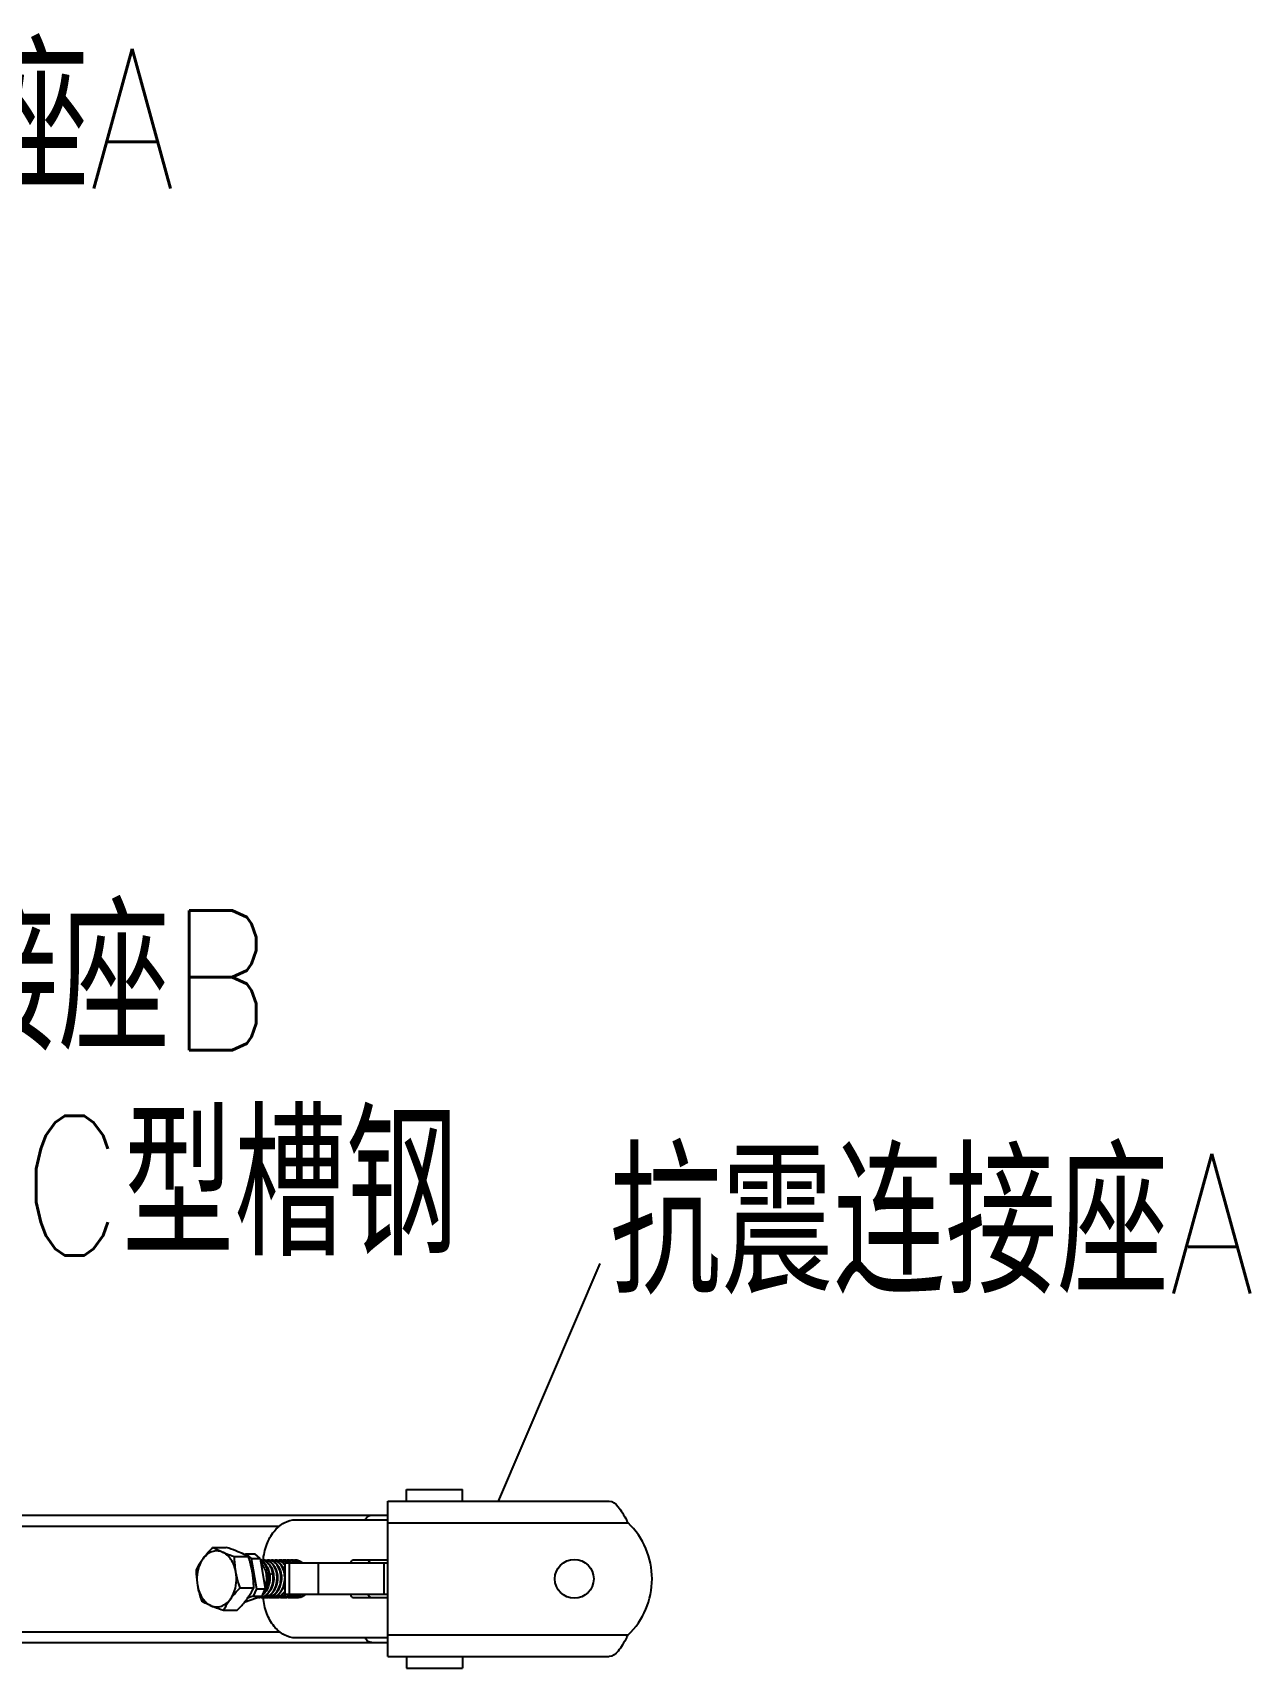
# Model space of a CAD drawing. Extents: x 1382187 to 1725648, y 860327 to 1571294.
# Drawn here: x 1512449 to 1515933, y 1227981 to 1232660 of the extents above; entities that cross this region are included whole.
import ezdxf

# ---------------------------------------------------------------- set-up
doc = ezdxf.new("R2010")
doc.units = 0
doc.header["$LTSCALE"] = 1000
doc.header["$MEASUREMENT"] = 0
doc.layers.add('W_DIM', color=4, linetype='Continuous')
doc.styles.get("Standard").update_dxf_attribs({"font": 'gbenor.shx', "bigfont": 'gbcbig.shx'})
doc.styles.add('wwp100', font='txt.shx', dxfattribs={"width": 0.7, "height": 400, "bigfont": 'hztxt.shx'})
doc.dimstyles.get("Standard").update_dxf_attribs({"dimtxt": 0.18, "dimasz": 0.18, "dimexe": 0.18, "dimexo": 0.0625, "dimgap": 0.09, "dimtad": 0, "dimtih": 1, "dimtoh": 1, "dimdec": 4, "dimzin": 0, "dimdsep": 46, "dimtxsty": 'Standard', "dimcen": 0.09, "dimadec": 0, "dimazin": 0, "dimtfac": 1, "dimtdec": 4, "dimtofl": 0, "dimtmove": 0, "dimatfit": 3, "dimfxl": 0, "dimtolj": 1, "dimtzin": 0, "dimarcsym": 0})

msp = doc.modelspace()

# ---------------------------------------------------------------- linework, layer by layer
at = {"linetype": 'Continuous'}
for p, q in [((1513464.7, 1228014.1), (1513464.7, 1228458.9)), ((1513464.7, 1228458.9), (1514098.5, 1228458.9)), ((1513518.1, 1228458.9), (1513518.1, 1228492.3)), ((1513678.3, 1228458.9), (1513678.3, 1228492.3)), ((1510513.3, 1228418.9), (1513464.7, 1228418.9)), ((1510645.3, 1228387.8), (1513154.7, 1228387.8)), ((1513201.8, 1228405.6), (1513464.7, 1228405.6)), ((1513464.7, 1228396.7), (1514152.9, 1228396.7)), ((1512963.7, 1228326.3), (1513002.7, 1228326.3)), ((1513026.5, 1228300.6), (1513065.6, 1228300.6)), ((1513054.3, 1228306.3), (1513058.9, 1228307.9)), ((1513058.9, 1228307.9), (1513074.1, 1228294.9)), ((1513058.9, 1228307.9), (1513084.1, 1228307.9)), ((1513074.1, 1228294.9), (1513089.2, 1228208.5)), ((1513074.1, 1228294.9), (1513099.3, 1228294.9)), ((1513099.3, 1228294.9), (1513084.1, 1228307.9)), ((1513099.3, 1228294.9), (1513114.4, 1228208.5)), ((1513169.9, 1228281), (1513169.9, 1228192)), ((1513464.7, 1228281), (1513169.9, 1228281)), ((1513183, 1228281), (1513183, 1228192)), ((1513265.2, 1228281), (1513265.2, 1228192)), ((1513464.7, 1228289.9), (1513365.4, 1228289.9)), ((1513453.9, 1228281), (1513453.9, 1228192)), ((1513136.1, 1228250.8), (1513126.9, 1228248.6)), ((1513042.2, 1228210.8), (1513081.3, 1228210.8)), ((1513105.2, 1228187), (1513054.2, 1228169.1)), ((1513080, 1228187), (1513063.4, 1228181.1)), ((1513089.2, 1228208.5), (1513080, 1228187)), ((1513080, 1228187), (1513105.2, 1228187)), ((1513089.2, 1228208.5), (1513114.4, 1228208.5)), ((1513105.2, 1228187), (1513114.4, 1228208.5)), ((1513464.7, 1228192), (1513169.9, 1228192)), ((1513365.4, 1228183.1), (1513464.7, 1228183.1)), ((1512995.1, 1228146.7), (1513034.1, 1228146.7)), ((1510645.3, 1228085.2), (1513154.7, 1228085.2)), ((1510513.3, 1228054.1), (1513464.7, 1228054.1)), ((1513464.7, 1228067.4), (1513201.8, 1228067.4)), ((1513464.7, 1228076.3), (1514152.9, 1228076.3)), ((1513464.7, 1228014.1), (1514098.5, 1228014.1)), ((1513518.1, 1228014.1), (1513518.1, 1227980.7)), ((1513678.3, 1228014.1), (1513678.3, 1227980.7))]:
    msp.add_line(p, q, dxfattribs=at)
for p, q in [((1513518.1, 1228492.3), (1513678.3, 1228492.3)), ((1513518.1, 1227980.7), (1513678.3, 1227980.7))]:
    msp.add_line(p, q)
msp.add_circle((1513998.6, 1228236.5), 55.6, dxfattribs=at)
for centre, radius, start, end in [((1513840.2, 1228230.4), 354.2, 27.9978, 29.2622), ((1513998.6, 1228236.5), 222.4, 313.9455, 46.0545), ((1513102, 1228265.6), 24.3, 86.7845, 94.2112), ((1513113, 1228265.3), 24.6, 90.0498, 101.0645), ((1513113, 1228265.6), 24.3, 86.7743, 90.0077), ((1513124, 1228265.3), 24.5, 90.0384, 101.0179), ((1513124, 1228265.6), 24.3, 86.7856, 89.9966), ((1513135, 1228265.3), 24.5, 90.049, 100.9954), ((1513135, 1228265.6), 24.3, 86.7801, 90.0075), ((1513146, 1228265.3), 24.6, 90.0437, 101.062), ((1513146, 1228265.6), 24.3, 86.7795, 90.0015), ((1513157, 1228265.3), 24.5, 90.0437, 101.0051), ((1513157, 1228265.6), 24.3, 86.7867, 90.0021), ((1513168.1, 1228265.3), 24.5, 90.0497, 101.0016), ((1513140.7, 1228254.2), 37.7, 42.2645, 48.752), ((1513168, 1228265.6), 24.3, 86.7769, 90.0081), ((1513138.1, 1228251.9), 41.1, 39.2284, 42.3075), ((1513179.1, 1228265.3), 24.6, 90.0405, 101.0531), ((1513152.4, 1228255), 36.6, 45.4702, 48.7951), ((1513179, 1228265.6), 24.3, 86.785, 89.9983), ((1513190.1, 1228265.3), 24.5, 90.049, 100.9977), ((1513163.4, 1228255), 36.6, 45.4659, 48.8093), ((1513190.1, 1228265.6), 24.3, 86.7894, 90.0075), ((1513201.1, 1228265.3), 24.6, 90.0526, 101.0446), ((1513174.4, 1228255), 36.6, 45.4871, 48.7938), ((1513201.1, 1228265.6), 24.3, 86.7735, 90.0108), ((1513185.4, 1228255), 36.6, 45.4665, 48.8015), ((1513069, 1228239.5), 58.5, 10.5055, 11.18), ((1513055.7, 1228239.3), 71.7, 7.4386, 9.2614), ((1513068.5, 1228239.4), 59.1, 8.9052, 10.5042), ((1513090.2, 1228239.4), 59.4, 9.0333, 9.9567), ((1513086.4, 1228238.9), 63.2, 352.211, 352.5185), ((1513101.5, 1228239.4), 59.1, 8.9818, 11.0323), ((1513096.4, 1228212.5), 29.4, 266.5315, 270.0065), ((1513096.4, 1228212.5), 29.4, 270.0081, 272.8567), ((1513096.4, 1228212.5), 29.4, 272.8574, 275.2194), ((1513107.5, 1228212.6), 29.5, 260.1078, 269.9722), ((1513095.8, 1228214.9), 31.8, 288.4202, 290.7394), ((1513097.5, 1228214.2), 31.1, 285.8298, 288.459), ((1513107.5, 1228212.4), 29.2, 269.9973, 272.6949), ((1513118.5, 1228212.6), 29.5, 260.0711, 269.9827), ((1513106.9, 1228214.7), 31.7, 288.4602, 290.6746), ((1513108.5, 1228214.2), 31.1, 285.9611, 288.4587), ((1513118.5, 1228212.4), 29.2, 270.008, 272.693), ((1513118.5, 1228212.4), 29.3, 272.6938, 275.2451), ((1513129.5, 1228212.6), 29.5, 260.1504, 269.9814), ((1513117.9, 1228214.7), 31.7, 288.4602, 290.6754), ((1513119.5, 1228214.2), 31.1, 285.9619, 288.4587), ((1513129.5, 1228212.4), 29.2, 270.0063, 272.6857), ((1513140.5, 1228212.6), 29.5, 260.395, 269.9755), ((1513129, 1228214.7), 31.7, 288.4602, 290.6741), ((1513130.5, 1228214.2), 31.1, 285.9641, 288.119), ((1513130.5, 1228214.4), 31.3, 288.117, 288.456), ((1513140.5, 1228212.4), 29.2, 270.0004, 272.6959), ((1513151.5, 1228212.6), 29.5, 260.0747, 269.9827), ((1513140, 1228214.7), 31.7, 288.4603, 290.6749), ((1513141.5, 1228214.2), 31.1, 285.9612, 288.4587), ((1513151.5, 1228212.4), 29.2, 270.008, 272.6878), ((1513151.5, 1228212.4), 29.3, 272.6886, 275.2518), ((1513162.5, 1228212.6), 29.5, 260.141, 269.976), ((1513151, 1228214.7), 31.7, 288.4602, 290.6747), ((1513152.5, 1228214.2), 31.1, 285.9616, 288.4587), ((1513162.5, 1228212.4), 29.2, 270.0011, 272.692), ((1513173.6, 1228212.6), 29.5, 260.0816, 269.9797), ((1513146.4, 1228222.3), 40.6, 307.6353, 311.5837), ((1513162, 1228214.7), 31.7, 288.4602, 290.6743), ((1513163.5, 1228214.2), 31.1, 285.9612, 288.4587), ((1513173.5, 1228212.4), 29.2, 270.005, 272.6978), ((1513173.5, 1228212.4), 29.3, 272.6985, 275.2581), ((1513184.6, 1228212.6), 29.5, 260.1633, 269.9862), ((1513173, 1228214.7), 31.7, 288.4603, 290.6751), ((1513174.5, 1228214.2), 31.1, 285.9624, 288.4588), ((1513157, 1228222.9), 41.3, 309.969, 311.5624), ((1513158.7, 1228222.5), 40.8, 308.3867, 311.6033), ((1513184.6, 1228212.4), 29.2, 270.011, 272.6839), ((1513195.6, 1228212.6), 29.5, 260.1241, 269.9724), ((1513184, 1228214.7), 31.7, 288.4602, 290.6742), ((1513185.6, 1228214.2), 31.1, 285.9615, 288.4587), ((1513195.6, 1228212.4), 29.2, 269.9975, 272.695), ((1513206.6, 1228212.6), 29.5, 260.0725, 269.9827), ((1513195, 1228214.7), 31.7, 288.4602, 290.6744), ((1513196.6, 1228214.2), 31.1, 285.9611, 288.4587), ((1513206.6, 1228212.4), 29.2, 270.008, 272.6973), ((1513206.6, 1228212.4), 29.3, 272.6981, 275.2477), ((1513206, 1228214.7), 31.7, 288.4603, 290.6754), ((1513207.6, 1228214.2), 31.1, 285.9619, 288.4588), ((1513200.8, 1228223.2), 41.7, 311.2696, 311.5925), ((1513202.5, 1228222.8), 41.2, 309.7045, 311.528), ((1513840.2, 1228242.6), 354.2, 330.7378, 332.0022)]:
    msp.add_arc(centre, radius, start, end, dxfattribs=at)
for points, knots in [([(1514098.5, 1228458.9), (1514108.5, 1228458.9), (1514123.4, 1228445.3), (1514137.2, 1228424.6), (1514145.1, 1228410.8), (1514149.2, 1228403.5)], [0, 0, 0, 0, 0.388881, 0.673899, 1, 1, 1, 1]), ([(1513400.9, 1228405.6), (1513402.7, 1228409.4), (1513407.5, 1228415.9), (1513415.3, 1228418.9), (1513418.9, 1228418.9)], [0, 0, 0, 0, 0.538137, 1, 1, 1, 1]), ([(1513108.2, 1228289.3), (1513109.7, 1228304.8), (1513116.1, 1228334.4), (1513136.6, 1228372.5), (1513166, 1228398.9), (1513190.4, 1228405.6), (1513201.8, 1228405.6)], [0, 0, 0, 0, 0.288185, 0.553327, 0.788006, 1, 1, 1, 1]), ([(1512936.1, 1228294.2), (1512938.1, 1228297), (1512946.7, 1228308.1), (1512956.3, 1228318.6), (1512963.7, 1228326.3)], [0, 0, 0, 0, 0.240981, 1, 1, 1, 1]), ([(1512991, 1228313.4), (1512986.4, 1228315.3), (1512976.5, 1228317.5), (1512961.2, 1228315), (1512947.1, 1228307), (1512939.5, 1228298.8), (1512936.1, 1228294.2)], [0, 0, 0, 0, 0.238229, 0.47528, 0.726056, 1, 1, 1, 1]), ([(1512991, 1228313.4), (1512988.5, 1228314.5), (1512979.2, 1228318.4), (1512970.1, 1228322.8), (1512963.7, 1228326.3)], [0, 0, 0, 0, 0.275005, 1, 1, 1, 1]), ([(1513030.3, 1228255.7), (1513029.1, 1228262.4), (1513025.7, 1228275), (1513017, 1228292), (1513005.5, 1228305.3), (1512996, 1228311.4), (1512991, 1228313.4)], [0, 0, 0, 0, 0.27851, 0.540172, 0.780428, 1, 1, 1, 1]), ([(1512991, 1228313.4), (1512993.8, 1228312.3), (1513005.5, 1228307.7), (1513017.4, 1228303.6), (1513026.5, 1228300.6)], [0, 0, 0, 0, 0.233658, 1, 1, 1, 1]), ([(1513038.2, 1228313.4), (1513035.5, 1228314.5), (1513023.8, 1228319.2), (1513011.9, 1228323.3), (1513002.7, 1228326.3)], [0, 0, 0, 0, 0.233658, 1, 1, 1, 1]), ([(1513065.6, 1228300.6), (1513063.6, 1228301.7), (1513054.6, 1228306.4), (1513045.4, 1228310.5), (1513038.2, 1228313.4)], [0, 0, 0, 0, 0.226572, 1, 1, 1, 1]), ([(1512936.1, 1228294.2), (1512934.1, 1228291.6), (1512926.9, 1228281.3), (1512920.7, 1228270.4), (1512916.6, 1228262.2)], [0, 0, 0, 0, 0.263099, 1, 1, 1, 1]), ([(1512936.1, 1228294.2), (1512932.4, 1228289.2), (1512919.4, 1228265.8), (1512916.9, 1228237.3), (1512920.4, 1228217.3)], [0, 0, 0, 0, 0.235366, 1, 1, 1, 1]), ([(1513030.3, 1228255.7), (1513029.6, 1228259.5), (1513027.4, 1228274.3), (1513026.6, 1228289.4), (1513026.5, 1228300.6)], [0, 0, 0, 0, 0.254083, 1, 1, 1, 1]), ([(1513077.5, 1228255.7), (1513076.8, 1228259.5), (1513073.8, 1228274.7), (1513069.4, 1228289.6), (1513065.6, 1228300.6)], [0, 0, 0, 0, 0.248499, 1, 1, 1, 1]), ([(1513100.5, 1228288.5), (1513101.4, 1228288.2), (1513105, 1228286.7), (1513108.2, 1228284.5), (1513110.5, 1228282.6)], [0, 0, 0, 0, 0.241445, 1, 1, 1, 1]), ([(1513108.8, 1228195.1), (1513114.9, 1228201.6), (1513121.4, 1228214.2), (1513124.9, 1228232.4), (1513124.9, 1228246.7), (1513122.2, 1228260.3), (1513115.9, 1228275.3), (1513107.3, 1228284.5), (1513100.6, 1228287.6)], [0, 0, 0, 0, 0.255096, 0.39268, 0.530602, 0.663916, 0.788307, 1, 1, 1, 1]), ([(1513101.8, 1228281.3), (1513109.8, 1228273.5), (1513117.2, 1228256.1), (1513118.1, 1228232.4), (1513115.6, 1228219.9), (1513113.5, 1228214)], [0, 0, 0, 0, 0.470214, 0.736055, 1, 1, 1, 1]), ([(1513103.3, 1228289.9), (1513106.5, 1228289.9), (1513113.2, 1228288.5), (1513118.9, 1228284.8), (1513121.5, 1228282.6)], [0, 0, 0, 0, 0.482589, 1, 1, 1, 1]), ([(1513136.1, 1228250.8), (1513135.2, 1228256.1), (1513132.5, 1228265.9), (1513125.1, 1228278.4), (1513115.2, 1228287.1), (1513107.2, 1228289.6), (1513103.3, 1228289.8)], [0, 0, 0, 0, 0.290521, 0.554658, 0.788516, 1, 1, 1, 1]), ([(1513110.5, 1228282.6), (1513112.5, 1228280.8), (1513120.6, 1228271.9), (1513124.9, 1228260), (1513126.4, 1228250.8)], [0, 0, 0, 0, 0.227377, 1, 1, 1, 1]), ([(1513114.4, 1228289.9), (1513117.6, 1228289.9), (1513124.2, 1228288.5), (1513129.9, 1228284.8), (1513132.5, 1228282.6)], [0, 0, 0, 0, 0.482586, 1, 1, 1, 1]), ([(1513118.1, 1228185.1), (1513122.8, 1228186.9), (1513131.8, 1228193), (1513141.5, 1228206.9), (1513147.3, 1228224), (1513148.7, 1228242.6), (1513145.6, 1228260.5), (1513138.4, 1228275.6), (1513127.8, 1228286.4), (1513118.7, 1228289.6), (1513114.4, 1228289.8)], [0, 0, 0, 0, 0.11422, 0.241557, 0.38018, 0.523371, 0.662464, 0.789655, 0.901082, 1, 1, 1, 1]), ([(1513132.5, 1228282.6), (1513139.2, 1228276.7), (1513146.3, 1228263.5), (1513149.7, 1228244.5), (1513149.3, 1228228.9), (1513145.6, 1228213.8), (1513139, 1228200.6), (1513129.9, 1228190.4), (1513122.3, 1228186), (1513118.3, 1228184.7)], [0, 0, 0, 0, 0.234995, 0.369193, 0.507415, 0.643708, 0.772808, 0.891506, 1, 1, 1, 1]), ([(1513121.5, 1228282.6), (1513123.5, 1228280.8), (1513131.6, 1228272), (1513135.9, 1228260.2), (1513137.4, 1228251.1)], [0, 0, 0, 0, 0.22749, 1, 1, 1, 1]), ([(1513125.4, 1228289.9), (1513128.6, 1228289.9), (1513135.3, 1228288.5), (1513140.9, 1228284.8), (1513143.5, 1228282.6)], [0, 0, 0, 0, 0.482586, 1, 1, 1, 1]), ([(1513129.1, 1228185.1), (1513133.8, 1228186.9), (1513142.9, 1228193), (1513152.5, 1228206.9), (1513158.3, 1228224), (1513159.7, 1228242.6), (1513156.6, 1228260.5), (1513149.4, 1228275.6), (1513138.8, 1228286.4), (1513129.7, 1228289.6), (1513125.4, 1228289.8)], [0, 0, 0, 0, 0.114222, 0.241564, 0.380183, 0.523375, 0.662466, 0.789658, 0.901085, 1, 1, 1, 1]), ([(1513143.5, 1228282.6), (1513150.2, 1228276.7), (1513157.4, 1228263.5), (1513160.7, 1228244.5), (1513160.3, 1228228.9), (1513156.6, 1228213.8), (1513150, 1228200.6), (1513140.9, 1228190.4), (1513133.3, 1228186), (1513129.4, 1228184.7)], [0, 0, 0, 0, 0.235001, 0.369196, 0.507414, 0.643709, 0.772807, 0.891505, 1, 1, 1, 1]), ([(1513136.4, 1228289.9), (1513139.6, 1228289.9), (1513146.3, 1228288.5), (1513151.9, 1228284.8), (1513154.5, 1228282.6)], [0, 0, 0, 0, 0.482588, 1, 1, 1, 1]), ([(1513170, 1228241.4), (1513169.8, 1228247.6), (1513167.9, 1228259.6), (1513160.8, 1228275.2), (1513150.1, 1228286.3), (1513140.8, 1228289.6), (1513136.4, 1228289.8)], [0, 0, 0, 0, 0.291873, 0.559175, 0.79302, 1, 1, 1, 1]), ([(1513147.4, 1228289.9), (1513150.6, 1228289.9), (1513157.3, 1228288.5), (1513162.9, 1228284.8), (1513165.5, 1228282.6)], [0, 0, 0, 0, 0.482585, 1, 1, 1, 1]), ([(1513170, 1228276.1), (1513167.2, 1228280), (1513160.6, 1228286.6), (1513151.6, 1228289.6), (1513147.4, 1228289.8)], [0, 0, 0, 0, 0.52908, 1, 1, 1, 1]), ([(1513154.5, 1228282.6), (1513156.5, 1228280.9), (1513164.1, 1228272.6), (1513168.4, 1228261.5), (1513170.1, 1228253)], [0, 0, 0, 0, 0.228177, 1, 1, 1, 1]), ([(1513158.4, 1228289.9), (1513161.6, 1228289.9), (1513168.3, 1228288.5), (1513174, 1228284.8), (1513176.5, 1228282.6)], [0, 0, 0, 0, 0.482586, 1, 1, 1, 1]), ([(1513176.7, 1228281.1), (1513174.2, 1228283.6), (1513168.5, 1228287.8), (1513161.7, 1228289.7), (1513158.4, 1228289.8)], [0, 0, 0, 0, 0.520001, 1, 1, 1, 1]), ([(1513169.4, 1228289.9), (1513172.6, 1228289.9), (1513179.3, 1228288.5), (1513185, 1228284.8), (1513187.5, 1228282.6)], [0, 0, 0, 0, 0.482587, 1, 1, 1, 1]), ([(1513187.7, 1228281.1), (1513185.2, 1228283.6), (1513179.5, 1228287.8), (1513172.7, 1228289.7), (1513169.4, 1228289.8)], [0, 0, 0, 0, 0.520002, 1, 1, 1, 1]), ([(1513180.4, 1228289.9), (1513183.6, 1228289.9), (1513190.3, 1228288.5), (1513196, 1228284.8), (1513198.6, 1228282.6)], [0, 0, 0, 0, 0.482583, 1, 1, 1, 1]), ([(1513198.8, 1228281.1), (1513196.2, 1228283.6), (1513190.6, 1228287.8), (1513183.7, 1228289.7), (1513180.4, 1228289.8)], [0, 0, 0, 0, 0.52002, 1, 1, 1, 1]), ([(1513191.4, 1228289.9), (1513194.6, 1228289.9), (1513201.3, 1228288.5), (1513207, 1228284.8), (1513209.6, 1228282.6)], [0, 0, 0, 0, 0.482588, 1, 1, 1, 1]), ([(1513209.8, 1228281.1), (1513207.2, 1228283.6), (1513201.6, 1228287.8), (1513194.7, 1228289.7), (1513191.4, 1228289.8)], [0, 0, 0, 0, 0.519993, 1, 1, 1, 1]), ([(1513202.4, 1228289.9), (1513206, 1228289.9), (1513213.4, 1228288.2), (1513219.4, 1228283.8), (1513222.1, 1228281.1)], [0, 0, 0, 0, 0.479607, 1, 1, 1, 1]), ([(1513220.8, 1228281.1), (1513218.2, 1228283.6), (1513212.6, 1228287.8), (1513205.7, 1228289.7), (1513202.4, 1228289.8)], [0, 0, 0, 0, 0.520009, 1, 1, 1, 1]), ([(1513365.4, 1228289.9), (1513363.7, 1228289.9), (1513359.9, 1228287.2), (1513359.1, 1228283.2), (1513359.1, 1228281)], [0, 0, 0, 0, 0.440239, 1, 1, 1, 1]), ([(1513409.4, 1228281), (1513409.4, 1228283.2), (1513410.3, 1228287.2), (1513414, 1228289.9), (1513415.7, 1228289.9)], [0, 0, 0, 0, 0.559761, 1, 1, 1, 1]), ([(1512916.6, 1228262.2), (1512916.6, 1228258.5), (1512916.9, 1228243.4), (1512918.4, 1228228.4), (1512920.4, 1228217.3)], [0, 0, 0, 0, 0.246121, 1, 1, 1, 1]), ([(1513014.6, 1228178.8), (1513018.3, 1228183.8), (1513031.2, 1228207.2), (1513033.8, 1228235.7), (1513030.3, 1228255.7)], [0, 0, 0, 0, 0.235366, 1, 1, 1, 1]), ([(1513042.2, 1228210.8), (1513041, 1228214.5), (1513036.1, 1228229.2), (1513032.3, 1228244.3), (1513030.3, 1228255.7)], [0, 0, 0, 0, 0.251163, 1, 1, 1, 1]), ([(1513081.3, 1228210.8), (1513081.2, 1228214.5), (1513080.9, 1228229.6), (1513079.4, 1228244.6), (1513077.5, 1228255.7)], [0, 0, 0, 0, 0.246121, 1, 1, 1, 1]), ([(1513126.8, 1228248.6), (1513128.2, 1228237.6), (1513126.4, 1228215.8), (1513114.7, 1228196.6), (1513106.8, 1228190.4)], [0, 0, 0, 0, 0.526254, 1, 1, 1, 1]), ([(1513107.1, 1228185.1), (1513112.3, 1228187.1), (1513122.3, 1228194.3), (1513132.3, 1228210.4), (1513137.4, 1228230.1), (1513137.2, 1228244), (1513136.1, 1228250.8)], [0, 0, 0, 0, 0.217951, 0.46337, 0.729831, 1, 1, 1, 1]), ([(1513137.4, 1228251.1), (1513138.6, 1228244.2), (1513138.8, 1228229.9), (1513133.5, 1228209.9), (1513123.1, 1228193.5), (1513112.7, 1228186.5), (1513107.3, 1228184.7)], [0, 0, 0, 0, 0.271171, 0.538307, 0.783282, 1, 1, 1, 1]), ([(1513112.2, 1228265.9), (1513114.3, 1228262.1), (1513120.5, 1228245), (1513119.1, 1228225.4), (1513113.8, 1228212.7)], [0, 0, 0, 0, 0.239303, 1, 1, 1, 1]), ([(1513126.9, 1228248.6), (1513127.2, 1228246.6), (1513128, 1228238.7), (1513127.3, 1228230.6), (1513126, 1228224.7)], [0, 0, 0, 0, 0.247915, 1, 1, 1, 1]), ([(1513137.2, 1228252), (1513137.7, 1228249.8), (1513139.1, 1228240.6), (1513138.5, 1228231.1), (1513136.9, 1228224.3)], [0, 0, 0, 0, 0.246468, 1, 1, 1, 1]), ([(1513140.1, 1228185.1), (1513144.5, 1228186.7), (1513153, 1228192.3), (1513162.5, 1228205), (1513168.5, 1228220.8), (1513170, 1228232.3), (1513170, 1228238.2)], [0, 0, 0, 0, 0.218898, 0.461373, 0.725247, 1, 1, 1, 1]), ([(1513170.1, 1228224.8), (1513169.2, 1228220.1), (1513166.5, 1228211.1), (1513159.9, 1228199.1), (1513151.2, 1228189.9), (1513144, 1228185.9), (1513140.4, 1228184.7)], [0, 0, 0, 0, 0.276521, 0.537648, 0.778453, 1, 1, 1, 1]), ([(1513148.9, 1228248.7), (1513149.1, 1228247.2), (1513149.8, 1228241.3), (1513149.7, 1228235.2), (1513149.1, 1228230.7)], [0, 0, 0, 0, 0.247252, 1, 1, 1, 1]), ([(1513159.9, 1228248.7), (1513160.2, 1228246.8), (1513161, 1228239), (1513160.4, 1228231.2), (1513159.2, 1228225.5)], [0, 0, 0, 0, 0.247797, 1, 1, 1, 1]), ([(1512920.4, 1228217.3), (1512921, 1228213.5), (1512924.1, 1228198.3), (1512928.5, 1228183.4), (1512932.3, 1228172.4)], [0, 0, 0, 0, 0.248499, 1, 1, 1, 1]), ([(1512920.4, 1228217.3), (1512921.5, 1228210.6), (1512925, 1228197.9), (1512933.6, 1228181), (1512945.1, 1228167.7), (1512954.7, 1228161.6), (1512959.6, 1228159.6)], [0, 0, 0, 0, 0.27851, 0.540172, 0.780428, 1, 1, 1, 1]), ([(1512959.6, 1228159.6), (1512964.2, 1228157.7), (1512974.2, 1228155.5), (1512989.5, 1228158), (1513003.6, 1228166), (1513011.2, 1228174.2), (1513014.6, 1228178.8)], [0, 0, 0, 0, 0.238229, 0.47528, 0.726056, 1, 1, 1, 1]), ([(1513014.6, 1228178.8), (1513012.6, 1228176.1), (1513005.5, 1228165.9), (1512999.2, 1228155), (1512995.1, 1228146.7)], [0, 0, 0, 0, 0.263099, 1, 1, 1, 1]), ([(1513014.6, 1228178.8), (1513016.6, 1228181.5), (1513025.2, 1228192.7), (1513034.8, 1228203.2), (1513042.2, 1228210.8)], [0, 0, 0, 0, 0.240981, 1, 1, 1, 1]), ([(1513034.1, 1228146.7), (1513036.7, 1228149.3), (1513046.4, 1228159.6), (1513055.6, 1228170.3), (1513061.8, 1228178.8)], [0, 0, 0, 0, 0.257895, 1, 1, 1, 1]), ([(1513061.8, 1228178.8), (1513063.7, 1228181.4), (1513070.9, 1228191.7), (1513077.1, 1228202.6), (1513081.3, 1228210.8)], [0, 0, 0, 0, 0.263099, 1, 1, 1, 1]), ([(1513201.8, 1228067.4), (1513190.4, 1228067.4), (1513166.1, 1228074.1), (1513136.8, 1228100.3), (1513116.3, 1228138.2), (1513109.8, 1228167.7), (1513108.3, 1228183.1)], [0, 0, 0, 0, 0.212085, 0.446759, 0.711828, 1, 1, 1, 1]), ([(1513151.2, 1228185.1), (1513154.9, 1228186.5), (1513162.1, 1228190.9), (1513167.6, 1228197.2), (1513170, 1228200.8)], [0, 0, 0, 0, 0.478395, 1, 1, 1, 1]), ([(1513170, 1228198.8), (1513167.5, 1228195.5), (1513162, 1228189.7), (1513155, 1228185.9), (1513151.4, 1228184.7)], [0, 0, 0, 0, 0.520421, 1, 1, 1, 1]), ([(1513162.2, 1228185.1), (1513163, 1228185.4), (1513166.2, 1228186.7), (1513169.1, 1228188.6), (1513171.2, 1228190.2)], [0, 0, 0, 0, 0.244171, 1, 1, 1, 1]), ([(1513174.8, 1228192), (1513173.8, 1228191.2), (1513170.1, 1228188.1), (1513165.8, 1228185.8), (1513162.4, 1228184.7)], [0, 0, 0, 0, 0.259878, 1, 1, 1, 1]), ([(1513173.2, 1228185.1), (1513174.1, 1228185.4), (1513177.8, 1228187), (1513181.2, 1228189.3), (1513183.5, 1228191.2)], [0, 0, 0, 0, 0.243219, 1, 1, 1, 1]), ([(1513184, 1228190.5), (1513183.2, 1228189.9), (1513179.9, 1228187.5), (1513176.2, 1228185.6), (1513173.4, 1228184.7)], [0, 0, 0, 0, 0.258068, 1, 1, 1, 1]), ([(1513184.2, 1228185.1), (1513185.2, 1228185.5), (1513189.2, 1228187.2), (1513192.9, 1228189.8), (1513195.4, 1228192)], [0, 0, 0, 0, 0.242544, 1, 1, 1, 1]), ([(1513196.8, 1228192), (1513195.8, 1228191.1), (1513192.1, 1228188.1), (1513187.8, 1228185.8), (1513184.4, 1228184.7)], [0, 0, 0, 0, 0.259876, 1, 1, 1, 1]), ([(1513195.2, 1228185.1), (1513196.2, 1228185.5), (1513200.2, 1228187.2), (1513203.9, 1228189.8), (1513206.4, 1228192)], [0, 0, 0, 0, 0.242552, 1, 1, 1, 1]), ([(1513207.8, 1228192), (1513206.9, 1228191.2), (1513203.1, 1228188.1), (1513198.8, 1228185.8), (1513195.4, 1228184.7)], [0, 0, 0, 0, 0.25988, 1, 1, 1, 1]), ([(1513206.2, 1228185.1), (1513207.2, 1228185.5), (1513211.2, 1228187.2), (1513214.9, 1228189.8), (1513217.4, 1228192)], [0, 0, 0, 0, 0.242549, 1, 1, 1, 1]), ([(1513218.8, 1228192), (1513217.8, 1228191.1), (1513214.1, 1228188.1), (1513209.8, 1228185.8), (1513206.4, 1228184.7)], [0, 0, 0, 0, 0.25985, 1, 1, 1, 1]), ([(1513217.2, 1228185.1), (1513218.2, 1228185.5), (1513222.2, 1228187.2), (1513225.8, 1228189.7), (1513228.3, 1228191.8)], [0, 0, 0, 0, 0.242679, 1, 1, 1, 1]), ([(1513228.8, 1228191.1), (1513227.9, 1228190.4), (1513224.4, 1228187.7), (1513220.5, 1228185.7), (1513217.4, 1228184.7)], [0, 0, 0, 0, 0.25881, 1, 1, 1, 1]), ([(1513359.1, 1228192), (1513359.1, 1228189.8), (1513359.9, 1228185.8), (1513363.7, 1228183.1), (1513365.4, 1228183.1)], [0, 0, 0, 0, 0.559761, 1, 1, 1, 1]), ([(1513415.7, 1228183.1), (1513414, 1228183.1), (1513410.3, 1228185.8), (1513409.4, 1228189.8), (1513409.4, 1228192)], [0, 0, 0, 0, 0.440239, 1, 1, 1, 1]), ([(1512959.6, 1228159.6), (1512957.1, 1228160.6), (1512947.8, 1228164.5), (1512938.7, 1228168.9), (1512932.3, 1228172.4)], [0, 0, 0, 0, 0.275005, 1, 1, 1, 1]), ([(1512959.6, 1228159.6), (1512962.3, 1228158.5), (1512974.1, 1228153.8), (1512986, 1228149.7), (1512995.1, 1228146.7)], [0, 0, 0, 0, 0.233658, 1, 1, 1, 1]), ([(1513418.9, 1228054.1), (1513415.3, 1228054.1), (1513407.5, 1228057.1), (1513402.7, 1228063.6), (1513400.9, 1228067.4)], [0, 0, 0, 0, 0.461863, 1, 1, 1, 1]), ([(1514149.2, 1228069.5), (1514145.1, 1228062.2), (1514137.2, 1228048.4), (1514123.4, 1228027.7), (1514108.5, 1228014.1), (1514098.5, 1228014.1)], [0, 0, 0, 0, 0.326101, 0.611119, 1, 1, 1, 1])]:
    msp.add_open_spline(points, degree=3, knots=knots, dxfattribs=at)
for points in [[(1513106, 1228184.3), (1513103.3, 1228183.5), (1513100.6, 1228183.1), (1513097.8, 1228183.1)], [(1513099.1, 1228183.2), (1513101.4, 1228183.4), (1513103.7, 1228183.9), (1513105.9, 1228184.7)], [(1513108.9, 1228183.1), (1513111.6, 1228183.3), (1513114.4, 1228183.8), (1513117, 1228184.7)], [(1513117, 1228184.3), (1513114.4, 1228183.5), (1513111.6, 1228183.1), (1513108.9, 1228183.1)], [(1513128.1, 1228184.3), (1513125.4, 1228183.5), (1513122.6, 1228183.1), (1513119.9, 1228183.1)], [(1513121.2, 1228183.2), (1513123.5, 1228183.4), (1513125.8, 1228183.9), (1513128, 1228184.7)], [(1513130.9, 1228183.1), (1513133.6, 1228183.3), (1513136.4, 1228183.8), (1513139, 1228184.7)], [(1513139.1, 1228184.3), (1513136.4, 1228183.5), (1513133.6, 1228183.1), (1513130.9, 1228183.1)], [(1513141.9, 1228183.1), (1513144.6, 1228183.3), (1513147.4, 1228183.8), (1513150, 1228184.7)], [(1513150.1, 1228184.3), (1513147.4, 1228183.5), (1513144.6, 1228183.1), (1513141.9, 1228183.1)], [(1513161.1, 1228184.3), (1513158.4, 1228183.5), (1513155.7, 1228183.1), (1513152.9, 1228183.1)], [(1513154.2, 1228183.2), (1513156.5, 1228183.4), (1513158.8, 1228183.9), (1513161, 1228184.7)], [(1513163.9, 1228183.1), (1513166.7, 1228183.3), (1513169.4, 1228183.8), (1513172, 1228184.7)], [(1513172.1, 1228184.3), (1513169.4, 1228183.5), (1513166.7, 1228183.1), (1513163.9, 1228183.1)], [(1513183.1, 1228184.3), (1513180.5, 1228183.5), (1513177.7, 1228183.1), (1513174.9, 1228183.1)], [(1513176.2, 1228183.2), (1513178.5, 1228183.4), (1513180.8, 1228183.9), (1513183, 1228184.7)], [(1513185.9, 1228183.1), (1513188.7, 1228183.3), (1513191.4, 1228183.8), (1513194, 1228184.7)], [(1513194.1, 1228184.3), (1513191.5, 1228183.5), (1513188.7, 1228183.1), (1513185.9, 1228183.1)], [(1513196.9, 1228183.1), (1513199.7, 1228183.3), (1513202.4, 1228183.8), (1513205, 1228184.7)], [(1513205.1, 1228184.3), (1513202.5, 1228183.5), (1513199.7, 1228183.1), (1513196.9, 1228183.1)], [(1513216.1, 1228184.3), (1513213.5, 1228183.5), (1513210.7, 1228183.1), (1513208, 1228183.1)], [(1513209.2, 1228183.2), (1513211.6, 1228183.4), (1513213.9, 1228183.9), (1513216.1, 1228184.7)]]:
    msp.add_open_spline(points, degree=3, dxfattribs=at)

# ---------------------------------------------------------------- texts
at = {"layer": 'W_DIM', "color": 7, "style": 'wwp100', "width": 0.8}
for s, p in [('抗震连接座A', (1511010.3, 1232214.4)), ('抗震连接座B', (1511241.7, 1229749)), ('C型槽钢', (1512417.3, 1229161.8)), ('抗震连接座A', (1514100, 1229052.9))]:
    msp.add_text(s, height=400, dxfattribs=at).set_placement(p)

# ---------------------------------------------------------------- leaders
at = {"layer": 'W_DIM', "color": 7}
msp.add_leader([(1513781.6, 1228458.9), (1514073, 1229138.4)], dimstyle='Standard', override={"dimgap": 20}, dxfattribs=at)

doc.saveas('drawing.dxf')
